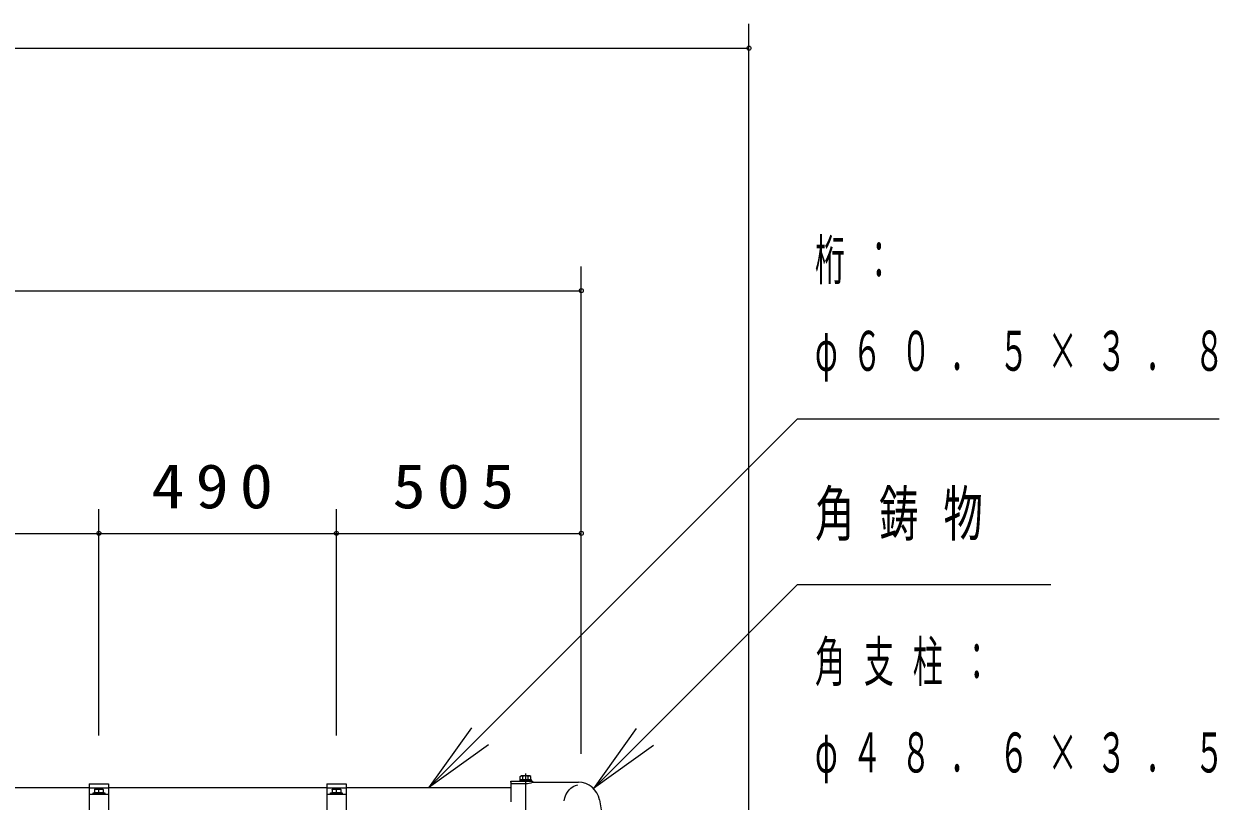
# Model space of a CAD drawing. Units: millimetres on the paper, scale 1:50. Extents: x 197 to 617, y 140 to 437.
# Drawn here: x 335.75 to 385.05, y 252.51 to 284.55 of the extents above; entities that cross this region are included whole.
import ezdxf

# ---------------------------------------------------------------- set-up
doc = ezdxf.new("R2010")
doc.units = ezdxf.units.MM
doc.linetypes.add('USER1', pattern=[4.5, 2.5, -2])
doc.linetypes.add('USER2', pattern=[6, 3, -1, 1, -1])
doc.layers.add('線', color=2, linetype='Continuous', lineweight=25)
doc.layers.add('補助', color=2, linetype='Continuous', lineweight=13)
doc.styles.add('ＭＳ ゴシック', font='')
doc.styles.get('ＭＳ ゴシック').set_extended_font_data('MS Gothic')

# ---------------------------------------------------------------- blocks, each defined once
blk = doc.blocks.new('dimension_origin')
at = {"color": 0, "linetype": 'Continuous', "lineweight": -2}
blk.add_circle((0, 0), 1.25, dxfattribs=at)

msp = doc.modelspace()

# ---------------------------------------------------------------- linework, layer by layer
at = {"layer": '線'}
for p, q in [((356.223, 253.528), (356.262, 253.55)), ((356.223, 253.39), (356.223, 253.528)), ((356.622, 253.55), (356.262, 253.55)), ((356.333, 253.39), (356.333, 253.528)), ((356.552, 253.39), (356.552, 253.528)), ((356.662, 253.528), (356.622, 253.55)), ((356.662, 253.39), (356.662, 253.528)), ((338.442, 253.22), (339.242, 253.22)), ((338.442, 253.22), (338.442, 250.435)), ((338.662, 252.99), (338.672, 253)), ((338.662, 252.99), (338.662, 252.85)), ((339.012, 253), (338.672, 253)), ((338.842, 252.85), (338.842, 252.978)), ((339.022, 252.99), (339.012, 253)), ((339.022, 252.99), (339.022, 252.85)), ((339.242, 253.22), (339.242, 250.435)), ((348.242, 253.22), (349.042, 253.22)), ((348.242, 253.22), (348.242, 250.435)), ((348.462, 252.99), (348.472, 253)), ((348.462, 252.99), (348.462, 252.85)), ((348.812, 253), (348.472, 253)), ((348.642, 252.85), (348.642, 252.978)), ((348.822, 252.99), (348.812, 253)), ((348.822, 252.99), (348.822, 252.85)), ((349.042, 253.22), (349.042, 250.435)), ((355.843, 253.238), (356.442, 253.238)), ((356.682, 253.39), (356.202, 253.39)), ((356.202, 253.39), (356.202, 253.34)), ((356.682, 253.34), (356.202, 253.34)), ((356.662, 253.39), (356.223, 253.39)), ((356.682, 253.34), (356.682, 253.39)), ((338.442, 252.8), (339.242, 252.8)), ((338.602, 252.85), (339.082, 252.85)), ((338.602, 252.8), (338.602, 252.85)), ((338.602, 252.8), (339.082, 252.8)), ((339.022, 252.85), (338.662, 252.85)), ((339.082, 252.85), (339.082, 252.8)), ((348.242, 252.8), (349.042, 252.8)), ((348.402, 252.85), (348.882, 252.85)), ((348.402, 252.8), (348.402, 252.85)), ((348.402, 252.8), (348.882, 252.8)), ((348.822, 252.85), (348.462, 252.85)), ((348.882, 252.85), (348.882, 252.8))]:
    msp.add_line(p, q, dxfattribs=at)
at = {"layer": '線', "color": 1, "linetype": 'USER2', "lineweight": 13}
msp.add_line((356.442, 253.655), (356.442, 251.255), dxfattribs=at)
at = {"layer": '線', "color": 7}
for p, q in [((338.442, 253.06), (326.442, 253.06)), ((348.242, 253.06), (339.242, 253.06)), ((355.842, 253.06), (349.042, 253.06)), ((355.842, 253.34), (356.742, 253.34)), ((355.842, 253.29), (355.842, 253.34)), ((355.842, 253.29), (355.842, 252.475)), ((356.742, 253.29), (356.742, 253.34)), ((356.742, 253.29), (358.62, 253.29)), ((359.487, 252.563), (359.759, 251.023))]:
    msp.add_line(p, q, dxfattribs=at)
at = {"layer": '線', "color": 4, "linetype": 'USER1', "lineweight": 13}
for p, q in [((338.442, 253.06), (339.242, 253.06)), ((348.242, 253.06), (349.042, 253.06))]:
    msp.add_line(p, q, dxfattribs=at)
at = {"layer": '線'}
msp.add_lwpolyline([(358.03, 252.525), (358.062, 252.652), (358.107, 252.77), (358.166, 252.877), (358.236, 252.971), (358.317, 253.051), (358.406, 253.114), (358.503, 253.16), (358.605, 253.188)], dxfattribs=at)
for centre, radius, start, end in [((356.278, 253.433), 0.11, 60, 120), ((356.442, 253.274), 0.276, 66.5735, 113.4265), ((356.607, 253.433), 0.11, 60, 120), ((338.752, 252.748), 0.246, 68.5823, 111.4176), ((338.932, 252.748), 0.246, 68.5824, 111.4176), ((348.552, 252.748), 0.246, 68.5823, 111.4176), ((348.732, 252.748), 0.246, 68.5824, 111.4176), ((356.441, 254.124), 0.886, 270.0728, 289.8595)]:
    msp.add_arc(centre, radius, start, end, dxfattribs=at)
at = {"layer": '線', "color": 7}
msp.add_arc((358.62, 252.41), 0.88, 10, 90, dxfattribs=at)
at = {"layer": '補助'}
for p, q in [((365.656, 215.455), (365.656, 284.55)), ((239.629, 283.55), (365.656, 283.55)), ((358.742, 254.455), (358.742, 274.55)), ((302.642, 273.55), (358.742, 273.55)), ((354.564, 255.182), (367.656, 268.274)), ((367.656, 268.274), (368.656, 268.274)), ((368.656, 268.274), (385.051, 268.274)), ((338.842, 255.22), (338.842, 264.55)), ((338.842, 255.22), (338.842, 264.55)), ((348.642, 255.22), (348.642, 264.55)), ((348.642, 255.22), (348.642, 264.55)), ((358.742, 254.455), (358.742, 264.55)), ((326.042, 263.55), (338.842, 263.55)), ((338.842, 263.55), (348.642, 263.55)), ((348.642, 263.55), (358.742, 263.55)), ((361.364, 255.154), (367.656, 261.446)), ((367.656, 261.446), (368.656, 261.446)), ((368.656, 261.446), (378.109, 261.446)), ((354.21, 255.535), (352.442, 253.06)), ((361.01, 255.507), (359.243, 253.033)), ((352.442, 253.06), (354.564, 255.182)), ((359.243, 253.033), (361.364, 255.154)), ((354.917, 254.828), (352.442, 253.06)), ((361.718, 254.8), (359.243, 253.033))]:
    msp.add_line(p, q, dxfattribs=at)

# ---------------------------------------------------------------- block references
at = {"layer": '補助', "xscale": 0.0667, "yscale": 0.0667, "rotation": 180}
for p in [(365.656, 283.55), (358.742, 273.55), (338.842, 263.55), (348.642, 263.55), (358.742, 263.55)]:
    msp.add_blockref('dimension_origin', p, dxfattribs=at)
at = {"layer": '補助', "xscale": 0.0667, "yscale": 0.0667}
for p in [(338.842, 263.55), (348.642, 263.55)]:
    msp.add_blockref('dimension_origin', p, dxfattribs=at)

# ---------------------------------------------------------------- texts
at = {"layer": '補助', "style": 'ＭＳ ゴシック'}
for s, insert, char_height, attachment_point in [('\\T1.63;\\W0.55;桁：', (368.381, 275.649), 1.65, 1), ('\\T1.63;\\W0.55;φ６０．５×３．８', (368.381, 271.899), 1.65, 1), ('\\T1.33;\\W1.1;490', (343.742, 264.55), 1.833, 8), ('\\T1.33;\\W1.1;505', (353.692, 264.55), 1.833, 8), ('\\T1.63;\\W0.65;角鋳物', (368.381, 265.279), 1.833, 1), ('\\T1.63;\\W0.55;角支柱：', (368.381, 259.091), 1.65, 1), ('\\T1.63;\\W0.55;φ４８．６×３．５', (368.381, 255.341), 1.65, 1)]:
    msp.add_mtext(s, dxfattribs=dict(at, insert=insert, char_height=char_height, attachment_point=attachment_point))

doc.saveas('drawing.dxf')
